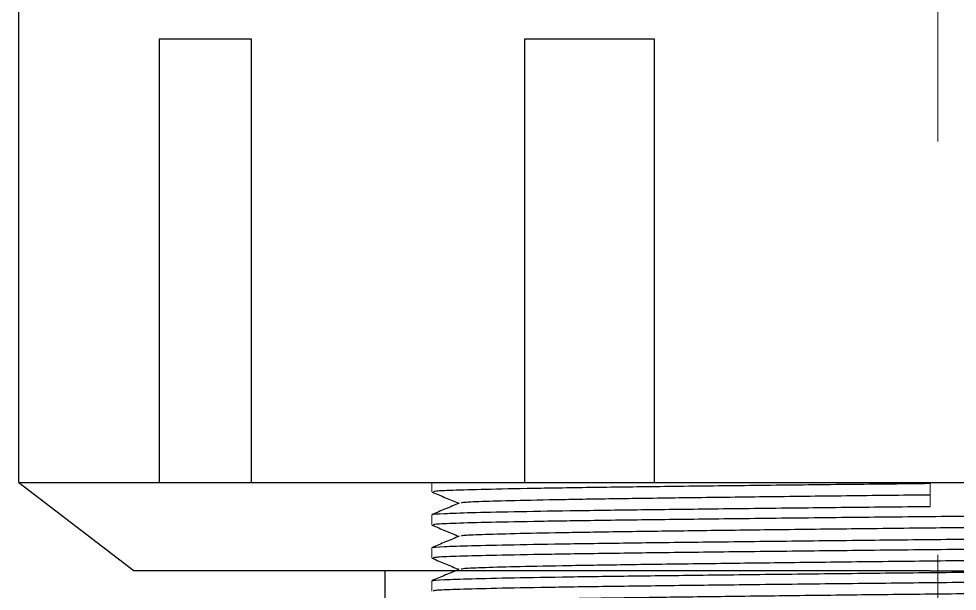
# Model space of a CAD drawing. Header units: millimetres. Extents: x 3795014 to 4300160, y 3869364 to 4016788.
# Drawn here: x 4229125.4 to 4229182.2, y 3922668.7 to 3922703.4 of the extents above; entities that cross this region are included whole.
import ezdxf

# ---------------------------------------------------------------- set-up
doc = ezdxf.new("R2010")
doc.units = ezdxf.units.MM
doc.linetypes.add('CENTER', pattern=[2, 1.25, -0.25, 0.25, -0.25])
doc.layers.add('АРМАТУРА', color=2, linetype='Continuous')
doc.layers.add('Дополнительная', color=7, linetype='Continuous', lineweight=18)

msp = doc.modelspace()

# ---------------------------------------------------------------- linework, layer by layer
at = {"color": 0, "linetype": 'Continuous', "lineweight": -3}
for points, knots in [([(4229180.542, 3922675.244, 0), (4229178.747, 3922675.226, 0), (4229175.136, 3922675.188, 0), (4229169.889, 3922675.13, 0), (4229164.995, 3922675.072, 0), (4229160.605, 3922675.017, 0), (4229156.849, 3922674.959, 0), (4229153.844, 3922674.901, 0), (4229151.737, 3922674.844, 0), (4229150.54, 3922674.793, 0), (4229150.5, 3922674.759, 0), (4229150.483, 3922674.744, 0)], [0, 0, 0, 0, 0.113675, 0.22874, 0.34334, 0.456442, 0.571039, 0.686104, 0.799784, 0.913457, 1, 1, 1, 1]), ([(4229150.402, 3922674.736, 0), (4229150.677, 3922674.621, 0), (4229151.22, 3922674.395, 0), (4229151.763, 3922674.169, 0), (4229152.031, 3922674.057, 0)], [0, 0, 0, 0, 0.5065471, 1, 1, 1, 1]), ([(4229152.052, 3922674.066, 0), (4229151.777, 3922673.951, 0), (4229151.227, 3922673.722, 0), (4229150.677, 3922673.492, 0), (4229150.402, 3922673.378, 0)], [0, 0, 0, 0, 0.5, 1, 1, 1, 1]), ([(4229180.542, 3922674.557, 0), (4229178.845, 3922674.538, 0), (4229175.432, 3922674.501, 0), (4229170.472, 3922674.442, 0), (4229165.846, 3922674.384, 0), (4229161.696, 3922674.329, 0), (4229158.146, 3922674.272, 0), (4229155.304, 3922674.213, 0), (4229153.32, 3922674.157, 0), (4229152.225, 3922674.108, 0), (4229152.181, 3922674.077, 0), (4229152.164, 3922674.066, 0)], [0, 0, 0, 0, 0.115696, 0.232805, 0.349439, 0.464553, 0.581186, 0.698295, 0.813996, 0.929688, 1, 1, 1, 1]), ([(4229150.483, 3922673.369, 0), (4229150.456, 3922673.374, 0), (4229150.317, 3922673.398, 0), (4229151.037, 3922673.442, 0), (4229152.649, 3922673.497, 0), (4229155.235, 3922673.555, 0), (4229158.623, 3922673.613, 0), (4229162.711, 3922673.669, 0), (4229167.367, 3922673.725, 0), (4229172.46, 3922673.784, 0), (4229176.934, 3922673.832, 0), (4229179.641, 3922673.86, 0), (4229180.542, 3922673.869, 0)], [0, 0, 0, 0, 0.0285201, 0.1431215, 0.256226, 0.37082, 0.4858871, 0.5995704, 0.7132392, 0.8283029, 0.9429055, 1, 1, 1, 1]), ([(4229210.563, 3922673.736, 0), (4229210.547, 3922673.724, 0), (4229210.504, 3922673.693, 0), (4229209.354, 3922673.645, 0), (4229207.263, 3922673.589, 0), (4229204.263, 3922673.53, 0), (4229200.513, 3922673.472, 0), (4229196.128, 3922673.417, 0), (4229191.231, 3922673.359, 0), (4229185.971, 3922673.301, 0), (4229180.549, 3922673.244, 0), (4229175.136, 3922673.188, 0), (4229169.889, 3922673.13, 0), (4229164.995, 3922673.072, 0), (4229160.605, 3922673.017, 0), (4229156.849, 3922672.959, 0), (4229153.844, 3922672.901, 0), (4229151.737, 3922672.844, 0), (4229150.54, 3922672.793, 0), (4229150.5, 3922672.759, 0), (4229150.483, 3922672.744, 0)], [0, 0, 0, 0, 0.034749, 0.092072, 0.149379, 0.207392, 0.265177, 0.322204, 0.379979, 0.438242, 0.495804, 0.553118, 0.611134, 0.668914, 0.72594, 0.783719, 0.841735, 0.899052, 0.956365, 1, 1, 1, 1]), ([(4229208.919, 3922673.048, 0), (4229208.903, 3922673.036, 0), (4229208.863, 3922673.006, 0), (4229207.777, 3922672.957, 0), (4229205.801, 3922672.901, 0), (4229202.965, 3922672.843, 0), (4229199.42, 3922672.785, 0), (4229195.275, 3922672.73, 0), (4229190.646, 3922672.672, 0), (4229185.673, 3922672.613, 0), (4229180.549, 3922672.557, 0), (4229175.432, 3922672.501, 0), (4229170.472, 3922672.442, 0), (4229165.846, 3922672.384, 0), (4229161.696, 3922672.329, 0), (4229158.146, 3922672.272, 0), (4229155.304, 3922672.213, 0), (4229153.32, 3922672.157, 0), (4229152.225, 3922672.108, 0), (4229152.181, 3922672.077, 0), (4229152.164, 3922672.066, 0)], [0, 0, 0, 0, 0.034656, 0.092512, 0.150352, 0.208905, 0.267228, 0.324785, 0.383097, 0.441902, 0.499999, 0.557847, 0.616402, 0.674719, 0.732276, 0.790593, 0.849147, 0.906998, 0.964844, 1, 1, 1, 1]), ([(4229150.483, 3922671.369, 0), (4229150.456, 3922671.374, 0), (4229150.317, 3922671.398, 0), (4229151.037, 3922671.442, 0), (4229152.649, 3922671.497, 0), (4229155.235, 3922671.555, 0), (4229158.623, 3922671.613, 0), (4229162.711, 3922671.669, 0), (4229167.366, 3922671.725, 0), (4229172.46, 3922671.784, 0), (4229177.806, 3922671.842, 0), (4229183.231, 3922671.897, 0), (4229188.578, 3922671.954, 0), (4229193.675, 3922672.013, 0), (4229198.335, 3922672.069, 0), (4229202.428, 3922672.125, 0), (4229205.823, 3922672.184, 0), (4229208.416, 3922672.242, 0), (4229210.037, 3922672.296, 0), (4229210.763, 3922672.34, 0), (4229210.626, 3922672.364, 0), (4229210.598, 3922672.369, 0)], [0, 0, 0, 0, 0.0142608, 0.0715647, 0.12812, 0.1854202, 0.2429569, 0.2998017, 0.3566392, 0.4141742, 0.4714786, 0.528035, 0.5853338, 0.6428706, 0.6997179, 0.7565536, 0.8140874, 0.8713936, 0.9279489, 0.9852469, 1, 1, 1, 1]), ([(4229150.402, 3922672.736, 0), (4229150.677, 3922672.621, 0), (4229151.22, 3922672.395, 0), (4229151.763, 3922672.169, 0), (4229152.031, 3922672.057, 0)], [0, 0, 0, 0, 0.5065488, 1, 1, 1, 1]), ([(4229152.052, 3922672.066, 0), (4229151.777, 3922671.951, 0), (4229151.227, 3922671.722, 0), (4229150.677, 3922671.492, 0), (4229150.402, 3922671.378, 0)], [0, 0, 0, 0, 0.5, 1, 1, 1, 1]), ([(4229210.563, 3922671.736, 0), (4229210.547, 3922671.724, 0), (4229210.504, 3922671.693, 0), (4229209.354, 3922671.645, 0), (4229207.263, 3922671.589, 0), (4229204.263, 3922671.53, 0), (4229200.513, 3922671.472, 0), (4229196.128, 3922671.417, 0), (4229191.231, 3922671.359, 0), (4229185.971, 3922671.301, 0), (4229180.549, 3922671.244, 0), (4229175.136, 3922671.188, 0), (4229169.889, 3922671.13, 0), (4229164.995, 3922671.072, 0), (4229160.605, 3922671.017, 0), (4229156.849, 3922670.959, 0), (4229153.844, 3922670.901, 0), (4229151.737, 3922670.844, 0), (4229150.54, 3922670.793, 0), (4229150.5, 3922670.759, 0), (4229150.483, 3922670.744, 0)], [0, 0, 0, 0, 0.0347488, 0.0920718, 0.1493789, 0.2073921, 0.2651774, 0.3222036, 0.3799788, 0.4382423, 0.4958038, 0.5531184, 0.6111339, 0.6689143, 0.7259401, 0.7837193, 0.8417347, 0.899052, 0.9563651, 1, 1, 1, 1]), ([(4229150.402, 3922670.736, 0), (4229150.677, 3922670.621, 0), (4229151.22, 3922670.395, 0), (4229151.763, 3922670.169, 0), (4229152.031, 3922670.057, 0)], [0, 0, 0, 0, 0.5065455, 1, 1, 1, 1]), ([(4229208.919, 3922671.048, 0), (4229208.903, 3922671.036, 0), (4229208.863, 3922671.006, 0), (4229207.777, 3922670.957, 0), (4229205.801, 3922670.901, 0), (4229202.965, 3922670.843, 0), (4229199.42, 3922670.785, 0), (4229195.275, 3922670.73, 0), (4229190.646, 3922670.672, 0), (4229185.673, 3922670.613, 0), (4229180.549, 3922670.557, 0), (4229175.432, 3922670.501, 0), (4229170.472, 3922670.442, 0), (4229165.846, 3922670.384, 0), (4229161.696, 3922670.329, 0), (4229158.146, 3922670.272, 0), (4229155.304, 3922670.213, 0), (4229153.32, 3922670.157, 0), (4229152.225, 3922670.108, 0), (4229152.181, 3922670.077, 0), (4229152.164, 3922670.066, 0)], [0, 0, 0, 0, 0.034656, 0.092512, 0.150352, 0.208905, 0.267228, 0.324785, 0.383097, 0.441902, 0.499999, 0.557847, 0.616402, 0.674719, 0.732276, 0.790593, 0.849147, 0.906998, 0.964844, 1, 1, 1, 1]), ([(4229150.483, 3922669.369, 0), (4229150.456, 3922669.374, 0), (4229150.317, 3922669.398, 0), (4229151.037, 3922669.442, 0), (4229152.649, 3922669.497, 0), (4229155.235, 3922669.555, 0), (4229158.623, 3922669.613, 0), (4229162.711, 3922669.669, 0), (4229167.366, 3922669.725, 0), (4229172.46, 3922669.784, 0), (4229177.806, 3922669.842, 0), (4229183.231, 3922669.897, 0), (4229188.578, 3922669.954, 0), (4229193.675, 3922670.013, 0), (4229198.335, 3922670.069, 0), (4229202.428, 3922670.125, 0), (4229205.823, 3922670.184, 0), (4229208.416, 3922670.242, 0), (4229210.037, 3922670.296, 0), (4229210.763, 3922670.34, 0), (4229210.626, 3922670.364, 0), (4229210.598, 3922670.369, 0)], [0, 0, 0, 0, 0.0142608, 0.0715647, 0.12812, 0.1854202, 0.2429569, 0.2998017, 0.3566392, 0.4141742, 0.4714786, 0.5280351, 0.5853338, 0.6428706, 0.6997179, 0.7565536, 0.8140874, 0.8713936, 0.9279489, 0.9852469, 1, 1, 1, 1]), ([(4229152.052, 3922670.066, 0), (4229151.777, 3922669.951, 0), (4229151.227, 3922669.722, 0), (4229150.677, 3922669.492, 0), (4229150.402, 3922669.378, 0)], [0, 0, 0, 0, 0.5, 1, 1, 1, 1]), ([(4229210.563, 3922669.736, 0), (4229210.547, 3922669.724, 0), (4229210.504, 3922669.693, 0), (4229209.354, 3922669.645, 0), (4229207.263, 3922669.589, 0), (4229204.263, 3922669.53, 0), (4229200.513, 3922669.472, 0), (4229196.128, 3922669.417, 0), (4229191.231, 3922669.359, 0), (4229185.971, 3922669.301, 0), (4229180.549, 3922669.244, 0), (4229175.136, 3922669.188, 0), (4229169.889, 3922669.13, 0), (4229164.995, 3922669.072, 0), (4229160.605, 3922669.017, 0), (4229156.849, 3922668.959, 0), (4229153.844, 3922668.901, 0), (4229151.737, 3922668.844, 0), (4229150.54, 3922668.793, 0), (4229150.5, 3922668.759, 0), (4229150.483, 3922668.744, 0)], [0, 0, 0, 0, 0.034749, 0.092072, 0.149379, 0.207392, 0.265177, 0.322204, 0.379979, 0.438242, 0.495804, 0.553118, 0.611134, 0.668914, 0.72594, 0.783719, 0.841735, 0.899052, 0.956365, 1, 1, 1, 1]), ([(4229208.919, 3922669.048, 0), (4229208.903, 3922669.036, 0), (4229208.863, 3922669.006, 0), (4229207.777, 3922668.957, 0), (4229205.801, 3922668.901, 0), (4229202.965, 3922668.843, 0), (4229199.42, 3922668.785, 0), (4229195.275, 3922668.73, 0), (4229190.646, 3922668.672, 0), (4229185.673, 3922668.613, 0), (4229180.549, 3922668.557, 0), (4229175.432, 3922668.501, 0), (4229170.472, 3922668.442, 0), (4229165.846, 3922668.384, 0), (4229161.696, 3922668.329, 0), (4229158.146, 3922668.272, 0), (4229155.304, 3922668.213, 0), (4229153.32, 3922668.157, 0), (4229152.225, 3922668.108, 0), (4229152.181, 3922668.077, 0), (4229152.164, 3922668.066, 0)], [0, 0, 0, 0, 0.034656, 0.092512, 0.150352, 0.208905, 0.267228, 0.324785, 0.383097, 0.441902, 0.499999, 0.557847, 0.616402, 0.674719, 0.732276, 0.790593, 0.849147, 0.906998, 0.964844, 1, 1, 1, 1])]:
    msp.add_open_spline(points, degree=3, knots=knots, dxfattribs=at)
at = {"layer": 'АРМАТУРА', "color": 0, "lineweight": -3}
for p, q in [((4229125.396, 3922675.307, 0), (4229125.396, 3922706.828, 0)), ((4229139.47, 3922702.12, 0), (4229133.895, 3922702.12, 0)), ((4229133.895, 3922702.12, 0), (4229133.895, 3922675.307, 0)), ((4229139.47, 3922675.307, 0), (4229139.47, 3922702.12, 0)), ((4229163.871, 3922702.12, 0), (4229155.994, 3922702.12, 0)), ((4229155.994, 3922702.12, 0), (4229155.994, 3922675.307, 0)), ((4229163.871, 3922675.307, 0), (4229163.871, 3922702.12, 0)), ((4229125.396, 3922675.307, 0), (4229235.687, 3922675.307, 0)), ((4229125.396, 3922675.307, 0), (4229235.687, 3922675.307, 0)), ((4229125.396, 3922675.307, 0), (4229132.389, 3922669.967, 0)), ((4229180.542, 3922669.967, 0), (4229132.389, 3922669.967, 0)), ((4229147.568, 3922646.669, 0), (4229147.568, 3922669.967, 0)), ((4229180.542, 3922669.967, 0), (4229228.695, 3922669.967, 0))]:
    msp.add_line(p, q, dxfattribs=at)
at = {"layer": 'Дополнительная', "linetype": 'CENTER', "ltscale": 100}
msp.add_line((4229180.506, 3928870.944, 0), (4229181.082, 3921782.581, 0), dxfattribs=at)
at = {"layer": 'Дополнительная', "linetype": 'Continuous'}
for p, q in [((4229150.392, 3922675.307, 0), (4229150.392, 3922674.744, 0)), ((4229150.392, 3922675.307, 0), (4229210.692, 3922675.307, 0)), ((4229180.542, 3922673.869, 0), (4229180.542, 3922675.244, 0)), ((4229150.392, 3922673.369, 0), (4229150.392, 3922672.744, 0)), ((4229150.392, 3922671.369, 0), (4229150.392, 3922670.744, 0)), ((4229150.392, 3922669.369, 0), (4229150.392, 3922668.744, 0))]:
    msp.add_line(p, q, dxfattribs=at)

doc.saveas('drawing.dxf')
